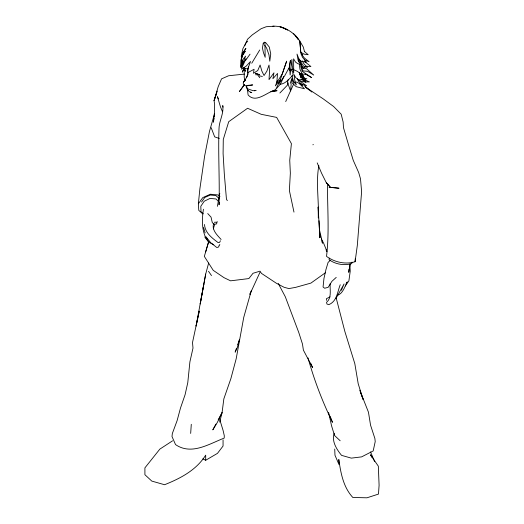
<?xml version="1.0" encoding="UTF-8"?>
<svg xmlns="http://www.w3.org/2000/svg" width="524" height="524" viewBox="0 0 524 524"><rect width="100%" height="100%" fill="white"/><g stroke="black" fill="none" stroke-linecap="round" stroke-linejoin="round"><path stroke-width="0.79" d="M244.269 69.188L244.197 77.152L244.878 80.965M247.911 71.709C248.042 75.587 245.71 79.222 243.378 82.176L243.28 83.906L244.891 85.628L246.568 85.91L252.712 84.927L250.479 85.117M348.938 269.179L348.774 272.362L350.189 263.899M317.21 162.892L321.533 173.13L326.354 182.811L327.48 183.747C327.376 207.982 329.445 232.237 326.524 256.374C334.482 262.223 345.558 264.751 355.082 261.731L355.272 258.705M190.671 433.427L191.286 424.302M241.322 60.882L240.876 67.341L242.121 60.463M283.373 76.38L283.255 77.971L280.556 83.899L275.873 89.244L280.661 79.281L275.375 85.838L277.484 80.565M213.615 223.519C211.519 229.997 217.277 235.158 221.108 239.481M202.781 213.93L198.793 210.393L198.36 203.771L199.893 188.719L204.629 156.06L209.449 131.517L214.591 113.623M203.43 209.24C202.107 218.135 201.622 227.658 205.061 236.141M219.34 202.441L219.058 204.845C219.739 179.457 218.108 154.082 218.999 128.662C219.143 120.854 223.951 113.76 222.766 105.547L222.995 107.151M292.235 78.515L291.73 82.556L296.191 86.67L304.483 88.779L299.754 83.932M355.082 261.731L357.316 245.448L361.612 191.646L360.499 178.828L358.711 172.638L353.228 160.279L348.715 145.476L343.469 127.633L343.148 122.033L341.17 114.199L333.559 106.464L323.177 98.84L305.872 87.357L305.518 86.48M241.243 60.529L241.852 56.33L245.258 51.169L241.839 56.415L240.942 60.26L241.079 65.965L242.56 60.011L245.599 56.14L241.571 66.456L245.992 58.642L241.322 69.22L246.064 66.247L250.538 61.485L247.315 70.223L248.586 66.902L247.505 72.797L254.088 69.279L253.465 73.281L257.762 70.53L260.114 65.009L261.803 70.891L264.031 75.535L266.88 71.133L269.015 65.041L269.546 71.31L269.015 79.622L273.96 72.81L272.899 78.705L277.55 73.445L276.79 82.727L282.246 73.891L286.654 61.138L278.958 83.716L284.683 75.829L289.183 67.596L290.388 60.483L289.621 66.764L290.132 74.965L291.894 59.454L292.222 65.611L293.728 73.019L293.597 58.812L295.497 62.048L297.835 63.712L301.346 64.622L298.182 60.673L297.01 54.083L299.034 59.219L301.241 61.432L306.402 62.101L302.309 57.005L300.789 52.282L299.793 41.023C293.964 32.259 283.641 25.552 272.834 26.213M246.437 85.838L246.247 86.991C247.02 89.676 248.972 92.06 251.789 92.696L250.636 92.08M217.381 206.351L219.785 193.33M263.271 43.197L262.432 47.966L263.434 52.551L265.183 57.345L264.921 42.863L264.384 42.241L263.271 43.197L263.886 44.036M214.054 118.365L213.373 122.177L214.408 113.066L214.643 104.59L214.074 100.634L218.181 86.702L221.554 78.855L228.628 75.757L244.341 74.1M214.329 116.839L214.604 115.306M203.823 284.224L200.201 303.972L205.683 274.098L208.644 263.061M205.683 274.098L196.068 326.085L198.249 315.821M329.354 258.142L329.059 259.662C335.393 264.325 344.196 265.819 351.735 263.618L352.03 262.092M241.557 59.002L242.664 53.658L245.907 48.372L242.894 52.61L241.433 59.271M241.197 56.657L242.9 48.653L245.979 42.844L247.728 41.324M198.589 314.243L199.258 311.086L192.498 342.558L193.002 348.067L189.904 361.848L187.775 382.677L185.083 394.716L180.459 408.15L177.132 420.562L172.337 433.531L172.003 436.525L175.527 444.594C191.424 455.513 208.827 444.057 224.22 438.084L224.285 435.654L223.054 430.322L219.707 419.455M242.632 61.111L241.217 67.531L243.103 62.14M219.707 422.141L222.078 412.604L223.846 398.856L230.894 378.57L236.186 358.763L243.745 317.361L251.422 290.27M318.841 165.636C315.736 182.791 319.057 200.574 318.337 217.951L318.134 207.013L319.876 237.726L319.404 231.608M288.239 79.36L287.434 82.307L290.591 90.953L291.161 84.043L290.453 82.628L291.861 78.593L293.414 82.478L296.905 82.111L302.931 85.667L298.3 81.023L297.508 78.77M217.218 221.58L216.563 223.925L214.126 224.252L212.312 222.674L211.034 217.119L207.727 213.563M205.663 251.867L208.768 241.315L204.327 256.406L213.229 270.332L223.964 277.641L230.593 280.831L248.861 278.572L253.027 273.273L260.061 271.15L261.411 273.345L276.502 283.333L284.067 287.276L288.881 288.58L295.615 287.368L310.909 283.098L325.404 272.755M246.778 77.152L248.179 73.714M213.314 228.903L214.774 224.043M288.167 82.799L287.453 85.104L279.875 93.017M340.227 284.728C337.449 291.75 336.965 301.392 328.856 304.647L326.956 304.058L326.557 302.341C332.065 297.678 329.655 289.759 330.199 283.55M250.596 292.11L249.883 294.324L259.963 272.323M217.244 91.124L214.074 100.634L216.137 94.674M334.273 433.237C331.319 441.11 336.69 449.454 341.55 455.363L351.309 458.127L361.593 456.882L373.18 450.954L375.217 441.601L374.889 438.516L370.547 425.154L368.457 412.205L359.778 390.216M236.442 348.401L235.152 352.167L237.254 347.556L239.553 339.369L237.739 344.635M243.994 67.662L242.383 72.129L244.302 67.871M341.438 290.289L344.078 283.929L335.956 298.49M244.787 45.712L247.524 39.235L252.28 34.879L261.116 28.709L266.257 26.724L274.065 26.2M285.704 101.584L293.826 83.644M220.421 240.758L219.654 242.324L218.043 242.547C211.951 237.942 205.054 232.853 204.484 224.482M215.895 424.113L212.803 429.863L217.27 422.541L222.078 412.604L218.213 419.796M259.721 49.996L251.743 63.247M219.176 245.795L218.292 247.217L216.72 247.459L210.707 242.691L205.808 236.586M346.122 283.72L347.314 281.919C344.785 286.445 342.984 293.643 337.358 295.372M201.53 202.035L204.74 197.509L210.222 195.039L215.881 195.563L219.549 198.884M244.446 84.469L239.429 91.497L244.682 84.515M198.36 203.771L202.788 197.594L210.386 194.234L218.253 194.967L219.962 196.48M245.514 60.47L250.046 54.175M219.052 245.468L219.844 244.498M245.311 80.126L243.378 82.176L245.337 79.858M330.369 260.232L328.096 262.426L325.928 269.624L323.97 278.401L323.066 286.988L324.664 288.246L328.181 287.303L331.921 281.322L336.231 277.399M345.244 285.993L348.879 280.91L350.235 271.177L349.855 264.214M305.531 66.686L303.147 68.356L300.016 62.179L302.466 67.91L306.416 68.585L313.719 75.056L307.568 71.29L303.062 70.917L300.534 65.539L302.276 71.362L311.701 77.663L305.112 73.825M172.586 440.808L159.833 449.127L144.906 467.866L144.906 474.711L151.783 481.084L164.549 484.726C180.426 478.419 196.362 470.107 205.69 455.153L205.69 460.269L202.86 458.88M205.69 460.269L217.48 453.352L223.06 446.029L223.06 439.852M330.061 296.918L326.426 298.667L326.57 300.357M290.348 70.013L292.34 69.083L297.344 71.356L302.813 75.312L299.97 69.24L299.302 63.876M312.854 144.788L313.404 144.624M280.111 84.305C285.731 83.729 289.294 78.764 293.014 75.076L292.556 71.081L289.228 70.164M273.122 91.235L277.058 90.691L270.79 91.785L275.611 89.905C267.201 91.805 256 103.87 248.101 94.942L247.374 88.877M247.656 85.412L249.738 85.183M214.316 222.261L216.484 222.196M255.483 74.749L257.559 74.788L259.747 77.683M301.182 74.1L306.265 74.329M306.127 66.266L310.915 66.541L304.418 61.347M254.919 90.783L252.837 90.6L247.793 88.91L246.398 86.493M254.808 90.37L256.203 90.56M301.103 54.286L302.807 54.575L301.51 53.907M300.481 75.594L303.403 76.183L299.407 73.864M245.245 68.448L246.64 68.736M259.125 75.79L262.38 76.465M264.384 42.241L265.668 42.608L269.29 47.062L270.744 53.92L269.794 61.203L268.989 54.915L266.572 47.985L264.784 45.352M288.606 68.821L292.071 69.908M299.715 83.467L306.579 85.779L298.418 80.041L302.813 81.737L309.409 81.914L303.095 79.117M219.255 138.434L214.683 136.882L211.179 127.699M303.743 79.085L305.223 79.661L300.809 76.799M304.588 59.946L309.075 61.714L304.372 58L301.018 53.579M213.766 244.701L209.194 242.455L205.139 236.927M299.407 74.002L300.796 74.631L301.745 77.591L305.937 82.491L301.352 79.255M208.46 241.878L204.845 237.012M305.872 87.357L308.911 89.807M304.451 85.884L311.865 92.047M304.254 51.378L308.204 54.712L304.103 54.129L300.789 52.282L299.793 41.023L303.272 46.996L304.483 51.529M247.8 90.154L248.402 90.691M340.174 440.763L334.554 435.503L331.548 425.783L328.62 412.388M218.646 201.589L215.953 198.963L210.045 198.419L204.262 201.203L200.81 206.253L201 211.644L203.155 213.74M293.348 33.457L296.551 36.687L298.556 39.837L295.241 35.776M326.354 182.811L330.467 187.396L339.035 188.227L329.026 187.179L330.467 187.396L327.48 183.747M206.463 237.929L207.399 239.121M208.506 271.262L211.499 275.591M227.344 200.62L226.453 199.251L224.305 173.785L223.093 153.545L223.283 139.436L228.713 121.706L247.577 108.265L261.227 114.311L276.646 117.396L291.403 143.635L289.746 160.259L290.348 173.123L289.379 190.559L293.977 212.109M302.145 60.777L304.044 63.994L307.483 67.439L303.651 66.26L298.582 58.459L299.093 62.33M372.047 457.491L370.475 454.767L378.328 466.17L379.094 485.27L378.472 494.093L366.977 497.8L352.829 497.473C343.22 487.071 340.764 472.949 338.812 459.456L339.015 464.572L334.974 455.225L334.725 449.042M321.317 239.01L323.518 242.966L326.996 251.461M302.42 74.821L305.656 80.748L301.988 74.015M278.224 283.412L285.298 296.741L298.778 332.517L302.466 344.019L303.389 350.124L312.559 367.566L310.64 363.093M370.534 451.924L374.568 461.467M222.504 111.756L220.46 106.837L217.447 96.671L218.331 98.853M321.926 241.708L322.535 243.202L319.352 229.316M326.085 249.896L326.629 251.284M330.107 416.2L332.478 422.305C322.437 401.594 314.151 380.083 308.027 357.899M245.022 70.078L245.481 71.264L244.741 68.186M360.257 391.801L363.106 399.471L358.219 383.81L354.814 363.643L344.858 331.482L336.218 298.136M301.844 74.408L303.54 79.858L301.313 73.504M203.535 227.488L205.146 232.911M291.953 75.646L293.322 80.866L296.342 84.914L294.802 80.427L294.029 74.546L295.759 77.67L298.746 79.949L306.894 78.744L300.645 77.696L299.433 72.351M319.005 220.761L319.876 237.726M283.471 27.877L280.045 26.665L287.624 29.992L283.471 27.877M259.491 74.742L255.424 73.255L259.491 74.742"/></g></svg>
